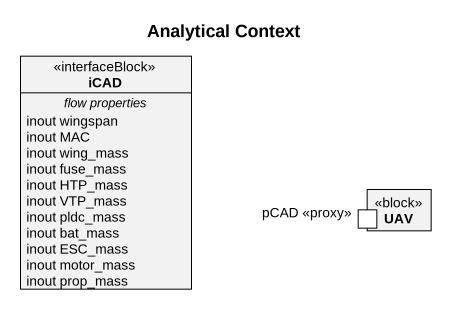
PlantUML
@startuml
title Analytical Context
allowmixing
hide circle
hide empty members
class iCAD <<interfaceBlock>> {
  -- flow properties --
  inout wingspan
  inout MAC
  inout wing_mass
  inout fuse_mass
  inout HTP_mass
  inout VTP_mass
  inout pldc_mass
  inout bat_mass
  inout ESC_mass
  inout motor_mass
  inout prop_mass
}
rectangle UAV <<block>> {
  port "pCAD <<proxy>>" as pCAD_proxy
}
@enduml
